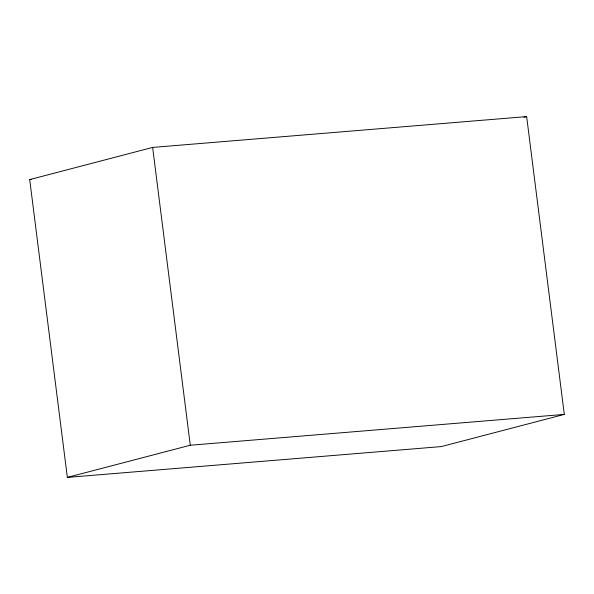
<?xml version="1.0" encoding="UTF-8"?>
<svg xmlns="http://www.w3.org/2000/svg" width="594" height="594" viewBox="0 0 594 594"><rect width="100%" height="100%" fill="white"/><g stroke="black" fill="none" stroke-linecap="round" stroke-linejoin="round"><path stroke-width="0.89" d="M29.7 179.596L152.636 147.423L526.648 116.595L564.3 414.404L441.364 446.577L67.352 477.405L29.7 179.596L31.549 179.447M523.953 117.3L526.648 116.595M67.352 477.405L190.288 445.233L564.3 414.404M152.636 147.423L190.288 445.233"/></g></svg>
